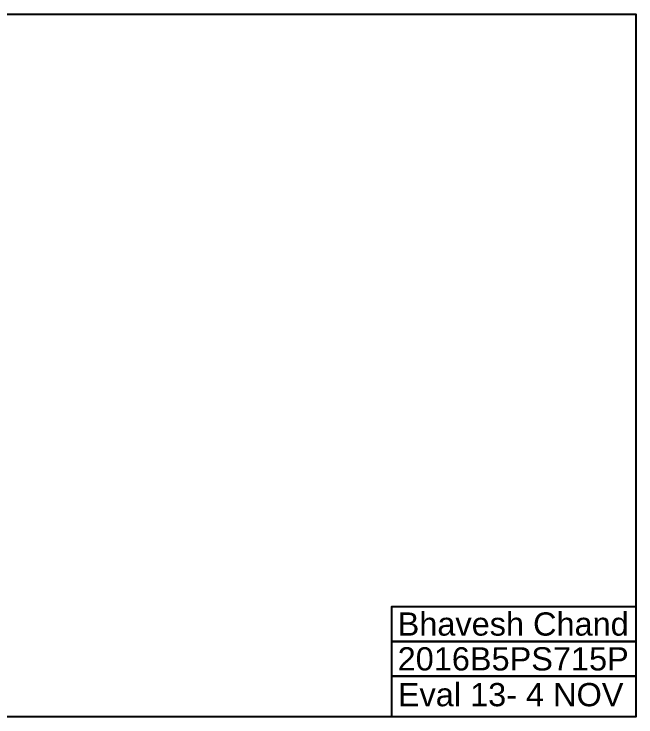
# Model space of a CAD drawing. Header units: inches. Extents: x -14 to 12.8, y -10.4 to 4.8.
# Drawn here: x -0.62 to 12.75, y -10.38 to 4.75 of the extents above; entities that cross this region are included whole.
import ezdxf

# ---------------------------------------------------------------- set-up
doc = ezdxf.new("R2010")
doc.units = ezdxf.units.IN
doc.header["$MEASUREMENT"] = 0
doc.styles.get("Standard").update_dxf_attribs({"font": 'arial.ttf'})

msp = doc.modelspace()

# ---------------------------------------------------------------- linework, layer by layer
for points in [[(-14, 4.75), (12.75, 4.75), (12.75, -10.375), (-14, -10.375)], [(12.75, -8.75), (7.5, -8.75), (7.5, -8), (12.75, -8)], [(12.75, -9.5), (7.5, -9.5), (7.5, -8.75), (12.75, -8.75)], [(12.75, -10.375), (7.5, -10.375), (7.5, -9.5), (12.75, -9.5)]]:
    msp.add_lwpolyline(points, close=True)

# ---------------------------------------------------------------- texts
for s, p in [('Bhavesh Chand', (7.625, -8.625)), ('2016B5PS715P', (7.625, -9.375)), ('Eval 13- 4 NOV', (7.6297, -10.14491))]:
    msp.add_text(s, height=0.5).set_placement(p)

doc.saveas('drawing.dxf')
